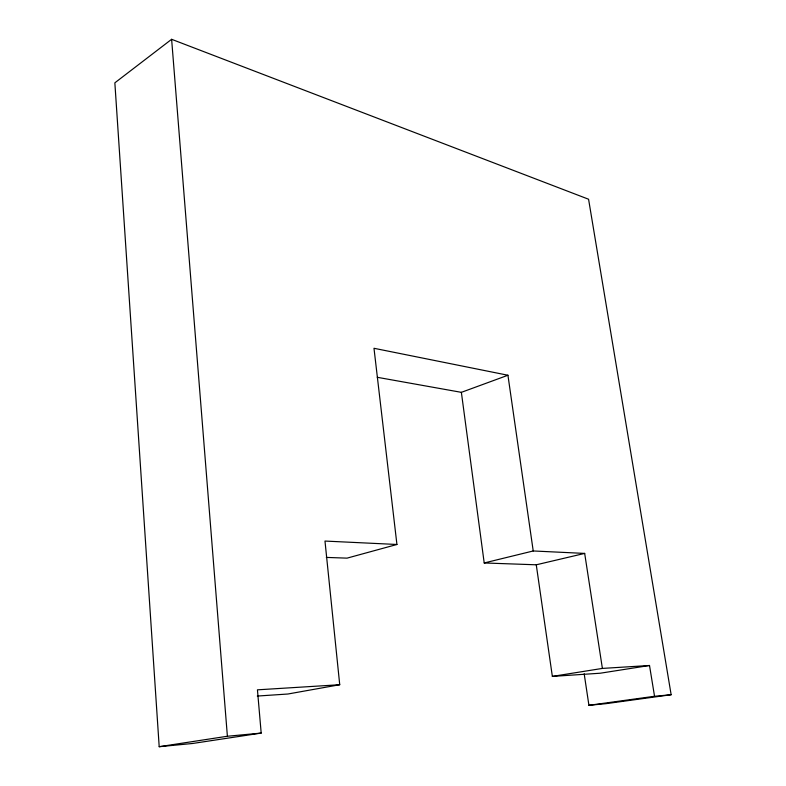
<?xml version="1.0" encoding="UTF-8"?>
<svg xmlns="http://www.w3.org/2000/svg" width="786" height="786" viewBox="0 0 786 786"><rect width="100%" height="100%" fill="white"/><g stroke="black" fill="none" stroke-linecap="round" stroke-linejoin="round"><path stroke-width="1.18" d="M171.623 39.3L114.854 82.825L159.194 746.7L192.658 743.477L261.188 733.083L257.444 689.833L339.729 684.724L324.982 541.063L396.93 544.482L373.989 348.286L507.933 375.246L533.222 550.966L584.676 553.413L602.39 668.414L649.511 665.487L654.542 696.278L671.146 694.726L588.576 199.231L171.623 39.3L227.39 736.246L159.194 746.7M377.26 377.3L461.372 392.342L507.933 375.246M396.93 544.482L347.048 558.139L326.318 557.412M461.372 392.342L484.205 562.963L533.222 550.966M484.205 562.963L536.268 564.8L584.676 553.413M339.729 684.724L287.882 694.018L257.297 696.052M536.268 564.8L552.352 676.402L602.39 668.414M649.511 665.487L600.239 673.219L552.352 676.402M584.175 673.749L588.92 705.307L654.542 696.278M671.146 694.726L605.927 703.676L588.92 705.307M227.39 736.246L261.188 733.083"/></g></svg>
